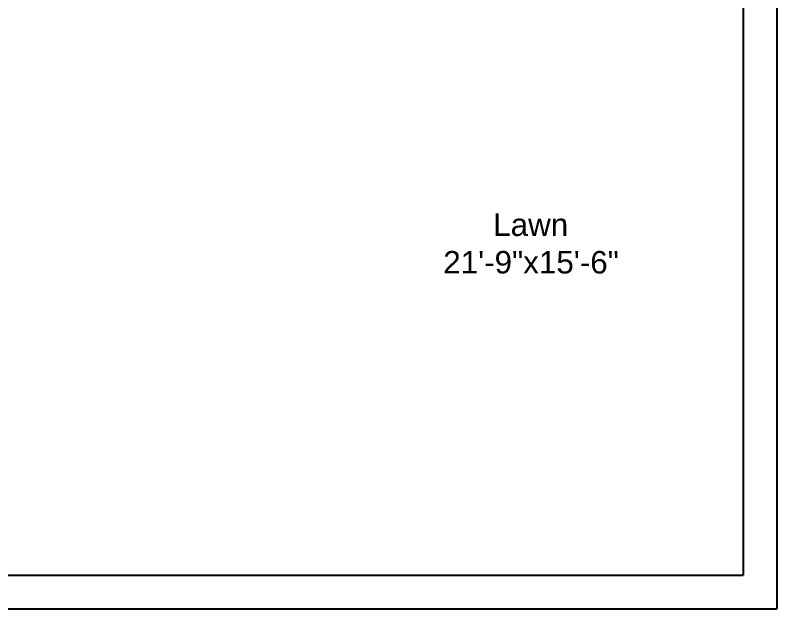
# Model space of a CAD drawing. Extents: x 22 to 562, y 18 to 1223.
# Drawn here: x 358.5 to 561.8, y 22.8 to 181.2 of the extents above; entities that cross this region are included whole.
import ezdxf

# ---------------------------------------------------------------- set-up
doc = ezdxf.new("R2010")
doc.units = 0
doc.header["$MEASUREMENT"] = 0
doc.layers.add('LABELS', color=61, linetype='CONTINUOUS')
doc.layers.add('WALLS', color=7, linetype='CONTINUOUS')
doc.styles.get("Standard").update_dxf_attribs({"font": 'arial.ttf'})

msp = doc.modelspace()

# ---------------------------------------------------------------- linework, layer by layer
at = {"layer": 'WALLS', "color": 8}
for p, q in [((561.83, 1222.78), (561.83, 22.78)), ((552.83, 1213.78), (552.83, 31.78)), ((269.33, 31.78), (552.83, 31.78)), ((269.33, 22.78), (561.83, 22.78))]:
    msp.add_line(p, q, dxfattribs=at)

# ---------------------------------------------------------------- texts
at = {"layer": 'LABELS'}
for s, p in [('Lawn', (486.11, 122.29)), ('21\'-9"x15\'-6"', (472.77, 112.27))]:
    msp.add_text(s, height=6, dxfattribs=at).set_placement(p)

doc.saveas('drawing.dxf')
